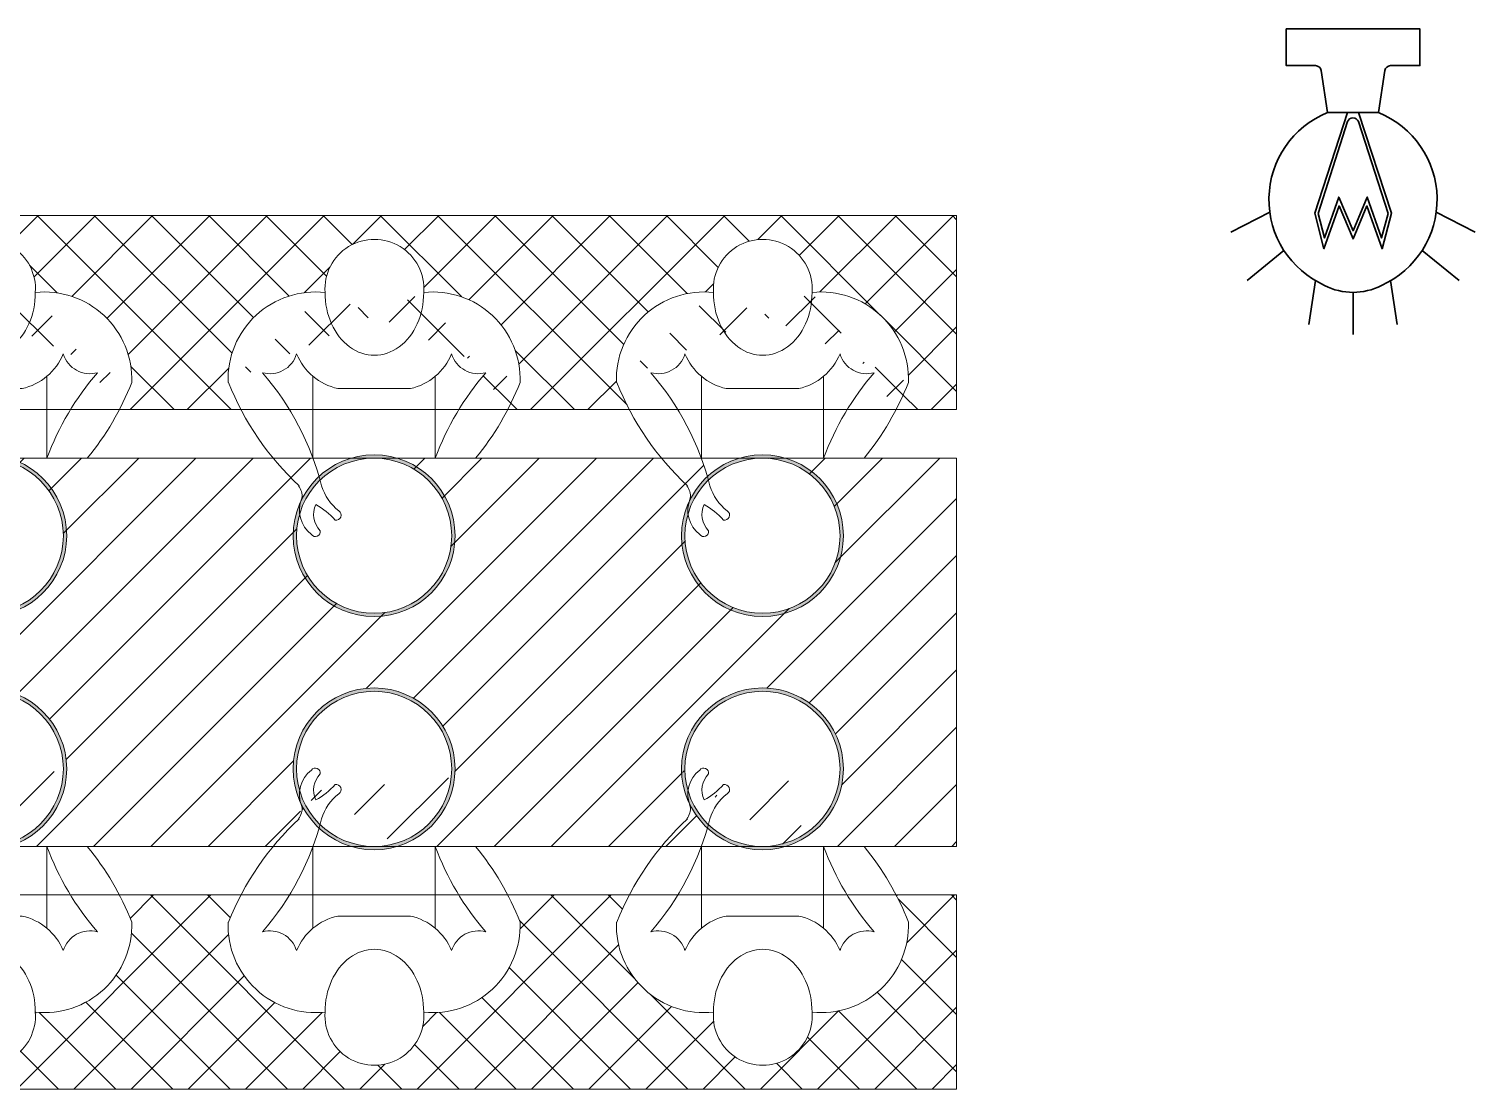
# Model space of a CAD drawing. Header units: inches. Extents: x -250485 to 735580, y -140410 to 288049.
# Drawn here: x 22313.9 to 22403.2, y 21381.3 to 21446.9 of the extents above; entities that cross this region are included whole.
import ezdxf

# ---------------------------------------------------------------- set-up
doc = ezdxf.new("R2010")
doc.units = ezdxf.units.IN
doc.header["$MEASUREMENT"] = 0
for name, color, linetype, lineweight in [('Dim. Road', 7, 'Continuous', 0), ('Emergency Light', 251, 'Continuous', 15), ('MAN', 215, 'Continuous', 0), ('Table', 244, 'Continuous', 0)]:
    doc.layers.add(name, color=color, linetype=linetype, lineweight=lineweight)

# ---------------------------------------------------------------- blocks, each defined once
blk = doc.blocks.new('A$C09397776')
at = {"layer": 'Dim. Road'}
h = blk.add_hatch(dxfattribs=at)
h.set_pattern_fill('ANSI37', color=256, scale=20, style=0)
h.set_pattern_definition([(315, (-26359.04783966094, -17857.67955498254), (-1.767766952966368, -1.767766952966368), []), (225, (-26359.04783966094, -17857.67955498254), (-1.767766952966368, 1.767766952966368), [])])
edge = h.paths.add_edge_path()
edge.add_ellipse((-15.61941888958608, 43.86728897911961), major_axis=(-3.824465016097743, -3.824465016097743), ratio=0.9999999999986215, start_angle=219.0824386951599, end_angle=316.9644912572138)
edge.add_ellipse((-4.798922951860731, 50.06321535939786), major_axis=(12.32887152460546, -12.32887152460546), ratio=0.9999999999997912, start_angle=246.4687264487281, end_angle=252.5456693068054)
edge.add_line((-20.25811776298724, 41.99999999999636), (-27.7754511202329, 41.99999999999636))
edge.add_ellipse((-43.23464593135212, 50.06321535939786), major_axis=(-12.32887152461352, -12.32887152461352), ratio=0.9999999999990136, start_angle=107.4543306931802, end_angle=113.5312735512598)
edge.add_ellipse((-32.38058111040664, 43.86728897911961), major_axis=(3.824465016097614, -3.824465016097614), ratio=0.9999999999989444, start_angle=43.03550874277702, end_angle=141.2748355398732)
edge.add_ellipse((-36.01663316393024, 49.47389356864732), major_axis=(2.159226453881532, -2.159226453881534), ratio=0.9999999999917561, start_angle=40.67287791700416, end_angle=229.2597297158363)
edge.add_ellipse((-39.61941888958609, 43.86728897911961), major_axis=(-3.824465016097743, -3.824465016097743), ratio=0.9999999999986215, start_angle=219.0824386951599, end_angle=316.9644912572138)
edge.add_ellipse((-28.79892295186073, 50.06321535939786), major_axis=(12.32887152460546, -12.32887152460546), ratio=0.9999999999997912, start_angle=246.4687264487281, end_angle=252.5456693068054)
edge.add_line((-44.25811776298724, 42), (-51.77545112022563, 42))
edge.add_ellipse((-67.23464593135213, 50.06321535939786), major_axis=(-12.32887152461352, -12.32887152461352), ratio=0.9999999999990136, start_angle=107.4543306931802, end_angle=113.5312735512598)
edge.add_ellipse((-56.38058111040664, 43.86728897911961), major_axis=(3.824465016097614, -3.824465016097614), ratio=0.9999999999989444, start_angle=43.03550874277702, end_angle=141.2748355398732)
edge.add_ellipse((-60.01663316393024, 49.47389356864732), major_axis=(2.159226453881532, -2.159226453881534), ratio=0.9999999999917561, start_angle=40.67287791700416, end_angle=229.2597297158363)
edge.add_ellipse((-63.61941888958606, 43.86728897911961), major_axis=(-3.824465016097743, -3.824465016097743), ratio=0.9999999999986215, start_angle=219.0824386951599, end_angle=316.9644912572138)
edge.add_ellipse((-52.79892295186072, 50.06321535939786), major_axis=(12.32887152460546, -12.32887152460546), ratio=0.9999999999997912, start_angle=246.4687264487281, end_angle=252.5456693068054)
edge.add_line((-68.2581177629836, 42), (-75.77545112022563, 42.00000000000364))
edge.add_ellipse((-91.23464593135213, 50.06321535939786), major_axis=(-12.32887152461352, -12.32887152461352), ratio=0.9999999999990136, start_angle=107.4543306931802, end_angle=113.5312735512598)
edge.add_ellipse((-80.38058111040664, 43.86728897911961), major_axis=(3.824465016097614, -3.824465016097614), ratio=0.9999999999989444, start_angle=43.03550874277702, end_angle=141.2748355398732)
edge.add_ellipse((-84.01663316393024, 49.47389356864732), major_axis=(2.159226453881532, -2.159226453881534), ratio=0.9999999999917561, start_angle=40.67287791700416, end_angle=229.2597297158363)
edge.add_ellipse((-87.61941888958609, 43.86728897911961), major_axis=(-3.824465016097743, -3.824465016097743), ratio=0.9999999999986215, start_angle=219.0824386951599, end_angle=316.9644912572138)
edge.add_ellipse((-76.79892295186073, 50.06321535939786), major_axis=(12.32887152460546, -12.32887152460546), ratio=0.9999999999997912, start_angle=246.4687264487281, end_angle=252.5456693068054)
edge.add_line((-92.25811776298359, 41.99999999999636), (-96, 42))
edge.add_line((-96, 42), (-96, 54))
edge.add_line((-96, 54), (0, 54))
edge.add_line((0, 54), (0, 42))
edge.add_line((0, 42), (-3.775451120229263, 42))
edge.add_ellipse((-19.23464593135213, 50.06321535939786), major_axis=(-12.32887152461352, -12.32887152461352), ratio=0.9999999999990136, start_angle=107.4543306931802, end_angle=113.5312735512598)
edge.add_ellipse((-8.380581110406638, 43.86728897911961), major_axis=(3.824465016097614, -3.824465016097614), ratio=0.9999999999989444, start_angle=43.03550874277702, end_angle=141.2748355398732)
edge.add_ellipse((-12.01663316393023, 49.47389356864732), major_axis=(2.159226453881532, -2.159226453881534), ratio=0.9999999999917561, start_angle=40.67287791700416, end_angle=229.2597297158363)
h = blk.add_hatch(dxfattribs=at)
h.set_pattern_fill('ANSI31', color=256, scale=20, style=0)
h.set_pattern_definition([(45, (-26359.04783966094, 17911.67955498254), (-1.767766952966368, 1.767766952966368), [])])
edge = h.paths.add_edge_path()
edge.add_arc((-36, 19.79418355154848), 4.794183551552123, -45.844183155410576, 4.348521542851813e-11, ccw=False)
edge.add_ellipse((-16.1398531349223, 20.95448711443896), major_axis=(-12.12609851485918, 12.12609851485918), ratio=0.9999999999986376, start_angle=60.55908460781412, end_angle=65.31754463694847)
edge.add_line((-32.2217875206661, 15.00000000000364), (-12, 15))
edge.add_arc((-12, 19.79418355155212), 4.794183551552123, 180, 270, ccw=False)
edge.add_arc((-12, 19.79418355155212), 4.794183551552123, 0, 180, ccw=False)
edge.add_arc((-12, 19.79418355154848), 4.794183551552123, -45.844183155410576, 4.348521542851813e-11, ccw=False)
edge.add_ellipse((7.860146865077696, 20.95448711443896), major_axis=(-12.12609851485918, 12.12609851485918), ratio=0.9999999999986376, start_angle=60.55908460781412, end_angle=65.31754463694847)
edge.add_line((-8.221787520666112, 15), (3.637978807091713e-12, 15))
edge.add_line((3.638e-12, 15), (0, 39))
edge.add_line((0, 39), (-8.221787520666112, 39))
edge.add_ellipse((7.860146865077696, 33.04551288556104), major_axis=(-12.12609851485918, -12.12609851485918), ratio=0.9999999999986376, start_angle=294.6824553630515, end_angle=298.6651490884914)
edge.add_arc((-12.00000000000364, 34.20581644845152), 5, 26.880474527127603, 47.101955678869786, ccw=False)
edge.add_ellipse((-6.496668456620682, 36.64882565799781), major_axis=(-0.7438983915988749, -0.7438983915988749), ratio=0.9999999999988024, start_angle=276.8864055725563, end_angle=321.7483321821769)
edge.add_ellipse((-9.267025563920466, 35.77560678690498), major_axis=(1.330345823937539, -1.330345823937539), ratio=0.9999999999972016, start_angle=61.27693460762458, end_angle=68.4798283636012, ccw=False)
edge.add_ellipse((-9.267025563920466, 35.77560678690498), major_axis=(1.330345823937539, -1.330345823937539), ratio=0.9999999999972016, start_angle=38.19428221332671, end_angle=61.27693460762455)
edge.add_arc((-12, 34.20581644844424), 5, 4.172306944383308e-11, 24.798073079931385, ccw=False)
edge.add_arc((-12, 34.20581644844788), 5, -180, 0, ccw=False)
edge.add_arc((-12, 34.20581644844788), 5, 106.496575116943, 180, ccw=False)
edge.add_line((-13.41979015140532, 39), (-15.77821247933389, 39))
edge.add_line((-15.77821247933389, 39), (-32.22178752066247, 38.99999999999636))
edge.add_ellipse((-16.1398531349223, 33.04551288556104), major_axis=(-12.12609851485918, -12.12609851485918), ratio=0.9999999999986376, start_angle=294.6824553630515, end_angle=298.6651490884914)
edge.add_arc((-36.00000000000364, 34.20581644845152), 5, 26.880474527127603, 47.101955678869786, ccw=False)
edge.add_ellipse((-30.49666845662069, 36.64882565799781), major_axis=(-0.7438983915988749, -0.7438983915988749), ratio=0.9999999999988024, start_angle=276.8864055725563, end_angle=321.7483321821769)
edge.add_ellipse((-33.26702556392047, 35.77560678690498), major_axis=(1.330345823937539, -1.330345823937539), ratio=0.9999999999972016, start_angle=61.27693460762458, end_angle=68.4798283636012, ccw=False)
edge.add_ellipse((-33.26702556392047, 35.77560678690498), major_axis=(1.330345823937539, -1.330345823937539), ratio=0.9999999999972016, start_angle=38.19428221332671, end_angle=61.27693460762455)
edge.add_arc((-36, 34.2058164484406), 5, 8.338929546880536e-11, 24.79807308034202, ccw=False)
edge.add_arc((-36, 34.20581644844788), 5, -180, 0, ccw=False)
edge.add_arc((-36, 34.20581644844788), 5, 106.496575116943, 180, ccw=False)
edge.add_line((-37.41979015140532, 39), (-39.7782124793339, 39))
edge.add_line((-39.7782124793339, 39), (-56.22178752066611, 39))
edge.add_ellipse((-40.1398531349223, 33.04551288556104), major_axis=(-12.12609851485918, -12.12609851485918), ratio=0.9999999999986376, start_angle=294.6824553630515, end_angle=298.6651490884914)
edge.add_arc((-60.00000000000365, 34.20581644845152), 5, 26.880474527127603, 47.101955678869786, ccw=False)
edge.add_ellipse((-54.49666845662068, 36.64882565799781), major_axis=(-0.7438983915988749, -0.7438983915988749), ratio=0.9999999999988024, start_angle=276.8864055725563, end_angle=321.7483321821769)
edge.add_ellipse((-57.26702556392047, 35.77560678690498), major_axis=(1.330345823937539, -1.330345823937539), ratio=0.9999999999972016, start_angle=61.27693460762458, end_angle=68.4798283636012, ccw=False)
edge.add_ellipse((-57.26702556392047, 35.77560678690498), major_axis=(1.330345823937539, -1.330345823937539), ratio=0.9999999999972016, start_angle=38.19428221332671, end_angle=61.27693460762455)
edge.add_arc((-60, 34.20581644844424), 5, 4.172306944383308e-11, 24.798073079745222, ccw=False)
edge.add_arc((-60, 34.20581644844788), 5, -180, 0, ccw=False)
edge.add_arc((-60, 34.20581644844788), 5, 106.496575116943, 180, ccw=False)
edge.add_line((-61.41979015140532, 39), (-63.77821247933389, 39))
edge.add_line((-63.77821247933389, 39), (-80.22178752066976, 39))
edge.add_ellipse((-64.13985313492229, 33.04551288556104), major_axis=(-12.12609851485918, -12.12609851485918), ratio=0.9999999999986376, start_angle=294.6824553630515, end_angle=298.6651490884914)
edge.add_arc((-84.00000000000364, 34.20581644845152), 5, 26.880474527127603, 47.101955678869786, ccw=False)
edge.add_ellipse((-78.49666845662068, 36.64882565799781), major_axis=(-0.7438983915988749, -0.7438983915988749), ratio=0.9999999999988024, start_angle=276.8864055725563, end_angle=321.7483321821769)
edge.add_ellipse((-81.26702556392046, 35.77560678690498), major_axis=(1.330345823937539, -1.330345823937539), ratio=0.9999999999972016, start_angle=61.27693460762458, end_angle=68.4798283636012, ccw=False)
edge.add_ellipse((-81.26702556392046, 35.77560678690498), major_axis=(1.330345823937539, -1.330345823937539), ratio=0.9999999999972016, start_angle=38.19428221332671, end_angle=61.27693460762455)
edge.add_arc((-84, 34.20581644845152), 5, -4.172306944383308e-11, 24.798073079893527, ccw=False)
edge.add_arc((-84, 34.20581644844788), 5, -180, 0, ccw=False)
edge.add_arc((-84, 34.20581644844788), 5, 106.496575116943, 180, ccw=False)
edge.add_line((-85.41979015140531, 39), (-87.77821247933387, 39))
edge.add_line((-87.77821247933387, 39), (-95.99999999999636, 39))
edge.add_line((-95.99999999999636, 39), (-95.99999999999636, 15))
edge.add_line((-95.99999999999636, 15), (-84, 15))
edge.add_arc((-84, 19.79418355155212), 4.794183551552123, 180, 270, ccw=False)
edge.add_arc((-84, 19.79418355155212), 4.794183551552123, 0, 180, ccw=False)
edge.add_arc((-84, 19.79418355154848), 4.794183551552123, -45.844183155410576, 4.348521542851813e-11, ccw=False)
edge.add_ellipse((-64.13985313492229, 20.95448711443896), major_axis=(-12.12609851485918, 12.12609851485918), ratio=0.9999999999986376, start_angle=60.55908460781412, end_angle=65.31754463694847)
edge.add_line((-80.22178752066611, 15), (-60, 15))
edge.add_arc((-60, 19.79418355155212), 4.794183551552123, 180, 270, ccw=False)
edge.add_arc((-60, 19.79418355155212), 4.794183551552123, 0, 180, ccw=False)
edge.add_arc((-60, 19.79418355154848), 4.794183551552123, -45.844183155410576, 4.348521542851813e-11, ccw=False)
edge.add_ellipse((-40.1398531349223, 20.95448711443896), major_axis=(-12.12609851485918, 12.12609851485918), ratio=0.9999999999986376, start_angle=60.55908460781412, end_angle=65.31754463694847)
edge.add_line((-56.22178752066611, 15), (-36, 15))
edge.add_arc((-36, 19.79418355155212), 4.794183551552123, 180, 270, ccw=False)
edge.add_arc((-36, 19.79418355155212), 4.794183551552123, 0, 180, ccw=False)
h = blk.add_hatch(color=256, dxfattribs=at)
edge = h.paths.add_edge_path(flags=16)
edge.add_arc((-84, 34.20581644844788), 4.794183551552123, 0, 360)
edge = h.paths.add_edge_path()
edge.add_arc((-84, 34.20581644844788), 5, 0, 360)
h = blk.add_hatch(color=256, dxfattribs=at)
edge = h.paths.add_edge_path(flags=16)
edge.add_arc((-60, 34.20581644844788), 4.794183551552123, 0, 360)
edge = h.paths.add_edge_path()
edge.add_arc((-60, 34.20581644844788), 5, 0, 360)
h = blk.add_hatch(color=256, dxfattribs=at)
edge = h.paths.add_edge_path(flags=16)
edge.add_arc((-36, 34.20581644844788), 4.794183551552123, 0, 360)
edge = h.paths.add_edge_path()
edge.add_arc((-36, 34.20581644844788), 5, 0, 360)
h = blk.add_hatch(color=256, dxfattribs=at)
edge = h.paths.add_edge_path(flags=16)
edge.add_arc((-12, 34.20581644844788), 4.794183551552123, 0, 360)
edge = h.paths.add_edge_path()
edge.add_arc((-12, 34.20581644844788), 5, 0, 360)
h = blk.add_hatch(color=256, dxfattribs=at)
edge = h.paths.add_edge_path(flags=16)
edge.add_arc((-84, 19.79418355155212), 4.794183551552123, 0, 360)
edge = h.paths.add_edge_path()
edge.add_arc((-84, 19.79418355155212), 5, 0, 360)
h = blk.add_hatch(color=256, dxfattribs=at)
edge = h.paths.add_edge_path(flags=16)
edge.add_arc((-60, 19.79418355155212), 4.794183551552123, 0, 360)
edge = h.paths.add_edge_path()
edge.add_arc((-60, 19.79418355155212), 5, 0, 360)
h = blk.add_hatch(color=256, dxfattribs=at)
edge = h.paths.add_edge_path(flags=16)
edge.add_arc((-36, 19.79418355155212), 4.794183551552123, 0, 360)
edge = h.paths.add_edge_path()
edge.add_arc((-36, 19.79418355155212), 5, 0, 360)
h = blk.add_hatch(color=256, dxfattribs=at)
edge = h.paths.add_edge_path(flags=16)
edge.add_arc((-12, 19.79418355155212), 4.794183551552123, 0, 360)
edge = h.paths.add_edge_path()
edge.add_arc((-12, 19.79418355155212), 5, 0, 360)
h = blk.add_hatch(dxfattribs=at)
h.set_pattern_fill('ANSI37', color=256, scale=20, style=0)
h.set_pattern_definition([(45, (-26359.04783966094, 17911.67955498254), (-1.767766952966368, 1.767766952966368), []), (135, (-26359.04783966094, 17911.67955498254), (-1.767766952966368, -1.767766952966368), [])])
edge = h.paths.add_edge_path()
edge.add_ellipse((-15.61941888958608, 10.13271102088038), major_axis=(-3.824465016097743, 3.824465016097743), ratio=0.9999999999986215, start_angle=43.03550874278619, end_angle=140.9175613048401, ccw=False)
edge.add_ellipse((-4.798922951860731, 3.936784640602127), major_axis=(12.32887152460546, 12.32887152460546), ratio=0.9999999999997912, start_angle=107.4543306931946, end_angle=113.53127355127191, ccw=False)
edge.add_line((-20.25811776298724, 12.00000000000364), (-27.7754511202329, 12.00000000000364))
edge.add_ellipse((-43.23464593135212, 3.936784640602127), major_axis=(-12.32887152461352, 12.32887152461352), ratio=0.9999999999990136, start_angle=246.4687264487402, end_angle=252.5456693068198, ccw=False)
edge.add_ellipse((-32.38058111040664, 10.13271102088038), major_axis=(3.824465016097614, 3.824465016097614), ratio=0.9999999999989444, start_angle=218.7251644601268, end_angle=316.96449125722296, ccw=False)
edge.add_ellipse((-36.01663316393024, 4.526106431352672), major_axis=(2.159226453881532, 2.159226453881534), ratio=0.9999999999917561, start_angle=130.7402702841637, end_angle=319.32712208299586, ccw=False)
edge.add_ellipse((-39.61941888958609, 10.13271102088038), major_axis=(-3.824465016097743, 3.824465016097743), ratio=0.9999999999986215, start_angle=43.03550874278619, end_angle=140.9175613048401, ccw=False)
edge.add_ellipse((-28.79892295186073, 3.936784640602127), major_axis=(12.32887152460546, 12.32887152460546), ratio=0.9999999999997912, start_angle=107.4543306931946, end_angle=113.53127355127191, ccw=False)
edge.add_line((-44.25811776298724, 12), (-51.77545112022563, 12))
edge.add_ellipse((-67.23464593135213, 3.936784640602127), major_axis=(-12.32887152461352, 12.32887152461352), ratio=0.9999999999990136, start_angle=246.4687264487402, end_angle=252.5456693068198, ccw=False)
edge.add_ellipse((-56.38058111040664, 10.13271102088038), major_axis=(3.824465016097614, 3.824465016097614), ratio=0.9999999999989444, start_angle=218.7251644601268, end_angle=316.96449125722296, ccw=False)
edge.add_ellipse((-60.01663316393024, 4.526106431352672), major_axis=(2.159226453881532, 2.159226453881534), ratio=0.9999999999917561, start_angle=130.7402702841637, end_angle=319.32712208299586, ccw=False)
edge.add_ellipse((-63.61941888958606, 10.13271102088038), major_axis=(-3.824465016097743, 3.824465016097743), ratio=0.9999999999986215, start_angle=43.03550874278619, end_angle=140.9175613048401, ccw=False)
edge.add_ellipse((-52.79892295186072, 3.936784640602127), major_axis=(12.32887152460546, 12.32887152460546), ratio=0.9999999999997912, start_angle=107.4543306931946, end_angle=113.53127355127191, ccw=False)
edge.add_line((-68.2581177629836, 12), (-75.77545112022563, 11.99999999999636))
edge.add_ellipse((-91.23464593135213, 3.936784640602127), major_axis=(-12.32887152461352, 12.32887152461352), ratio=0.9999999999990136, start_angle=246.4687264487402, end_angle=252.5456693068198, ccw=False)
edge.add_ellipse((-80.38058111040664, 10.13271102088038), major_axis=(3.824465016097614, 3.824465016097614), ratio=0.9999999999989444, start_angle=218.7251644601268, end_angle=316.96449125722296, ccw=False)
edge.add_ellipse((-84.01663316393024, 4.526106431352672), major_axis=(2.159226453881532, 2.159226453881534), ratio=0.9999999999917561, start_angle=130.7402702841637, end_angle=319.32712208299586, ccw=False)
edge.add_ellipse((-87.61941888958609, 10.13271102088038), major_axis=(-3.824465016097743, 3.824465016097743), ratio=0.9999999999986215, start_angle=43.03550874278619, end_angle=140.9175613048401, ccw=False)
edge.add_ellipse((-76.79892295186073, 3.936784640602127), major_axis=(12.32887152460546, 12.32887152460546), ratio=0.9999999999997912, start_angle=107.4543306931946, end_angle=113.53127355127191, ccw=False)
edge.add_line((-92.25811776298359, 12.00000000000364), (-96, 12))
edge.add_line((-96, 12), (-96, 0))
edge.add_line((-96, 0), (0, 0))
edge.add_line((0, 0), (0, 12))
edge.add_line((0, 12), (-3.775451120229263, 12))
edge.add_ellipse((-19.23464593135213, 3.936784640602127), major_axis=(-12.32887152461352, 12.32887152461352), ratio=0.9999999999990136, start_angle=246.4687264487402, end_angle=252.5456693068198, ccw=False)
edge.add_ellipse((-8.380581110406638, 10.13271102088038), major_axis=(3.824465016097614, 3.824465016097614), ratio=0.9999999999989444, start_angle=218.7251644601268, end_angle=316.96449125722296, ccw=False)
edge.add_ellipse((-12.01663316393023, 4.526106431352672), major_axis=(2.159226453881532, 2.159226453881534), ratio=0.9999999999917561, start_angle=130.7402702841637, end_angle=319.32712208299586, ccw=False)
for centre, radius in [((-84, 34.20581644844788), 5), ((-84, 34.20581644844788), 4.794183551552123), ((-60, 34.20581644844788), 5), ((-60, 34.20581644844788), 4.794183551552123), ((-36, 34.20581644844788), 5), ((-36, 34.20581644844788), 4.794183551552123), ((-12, 34.20581644844788), 5), ((-12, 34.20581644844788), 4.794183551552123), ((-84, 19.79418355155212), 5), ((-84, 19.79418355155212), 4.794183551552123), ((-60, 19.79418355155212), 5), ((-60, 19.79418355155212), 4.794183551552123), ((-36, 19.79418355155212), 5), ((-36, 19.79418355155212), 4.794183551552123), ((-12, 19.79418355155212), 5), ((-12, 19.79418355155212), 4.794183551552123)]:
    blk.add_circle(centre, radius, dxfattribs=at)
at = {"layer": 'MAN'}
for p, q in [((-87.77821247933387, 44.05974658159538), (-87.77821247933387, 39)), ((-80.22178752066611, 44.05974658159538), (-80.22178752066611, 39)), ((-63.77821247933389, 44.05974658159538), (-63.77821247933389, 39)), ((-56.22178752066611, 44.05974658159538), (-56.22178752066611, 39)), ((-39.7782124793339, 44.05974658159538), (-39.7782124793339, 39)), ((-32.2217875206661, 44.05974658159538), (-32.2217875206661, 39)), ((-15.77821247933389, 44.05974658159538), (-15.77821247933389, 39)), ((-8.221787520666112, 44.05974658159538), (-8.221787520666112, 39)), ((-81.75959284828058, 43.30194720692086), (-86.24040715171942, 43.30194720692086)), ((-57.75959284828059, 43.30194720692086), (-62.24040715171941, 43.30194720692086)), ((-33.75959284828059, 43.30194720692086), (-38.24040715171941, 43.30194720692086)), ((-9.75959284828059, 43.30194720692086), (-14.24040715171941, 43.30194720692086)), ((-87.77821247933387, 39), (-80.22178752066611, 39)), ((-63.77821247933389, 39), (-56.22178752066611, 39)), ((-39.7782124793339, 39), (-32.2217875206661, 39)), ((-15.77821247933389, 39), (-8.221787520666112, 39)), ((-87.77821247933387, 15), (-80.22178752066611, 15)), ((-87.77821247933387, 9.940253418404607), (-87.77821247933387, 15)), ((-80.22178752066611, 9.940253418404607), (-80.22178752066611, 15)), ((-63.77821247933389, 15), (-56.22178752066611, 15)), ((-63.77821247933389, 9.940253418404607), (-63.77821247933389, 15)), ((-56.22178752066611, 9.940253418404607), (-56.22178752066611, 15)), ((-39.7782124793339, 15), (-32.2217875206661, 15)), ((-39.7782124793339, 9.940253418404607), (-39.7782124793339, 15)), ((-32.2217875206661, 9.940253418404607), (-32.2217875206661, 15)), ((-15.77821247933389, 15), (-8.221787520666112, 15)), ((-15.77821247933389, 9.940253418404607), (-15.77821247933389, 15)), ((-8.221787520666112, 9.940253418404607), (-8.221787520666112, 15)), ((-81.75959284828058, 10.69805279307911), (-86.24040715171942, 10.69805279307911)), ((-57.75959284828059, 10.69805279307911), (-62.24040715171941, 10.69805279307911)), ((-33.75959284828059, 10.69805279307911), (-38.24040715171941, 10.69805279307911)), ((-9.75959284828059, 10.69805279307911), (-14.24040715171941, 10.69805279307911))]:
    blk.add_line(p, q, dxfattribs=at)
for centre, major_axis, ratio, start_param, end_param in [((-84.01663316393024, 49.47389356864732), (2.15922645388153, -2.159226453881533), 0.9999999999917561, 0.7098756359134156, 4.00133712577363), ((-60.01663316393024, 49.47389356864732), (2.15922645388153, -2.159226453881533), 0.9999999999917561, 0.7098756359134156, 4.00133712577363), ((-36.01663316393024, 49.47389356864732), (2.15922645388153, -2.159226453881533), 0.9999999999917561, 0.7098756359134156, 4.00133712577363), ((-12.01663316393023, 49.47389356864732), (2.15922645388153, -2.159226453881533), 0.9999999999917561, 0.7098756359134156, 4.00133712577363), ((-87.61941888958609, 43.86728897911961), (-3.824465016097741, -3.824465016097741), 0.9999999999986215, 3.82370988852917, 5.532073984347159), ((-84.01678444161006, 49.19978755310149), (-2.460781e-10, -3.839603214756357), 0.7931162535893208, 4.700072118910248, 7.865365617337269), ((-80.38058111040664, 43.86728897911961), (3.824465016097614, -3.824465016097614), 0.9999999999989444, 0.7511113228322648, 2.465711030384287), ((-63.61941888958606, 43.86728897911961), (-3.824465016097741, -3.824465016097741), 0.9999999999986215, 3.82370988852917, 5.532073984347159), ((-60.01678444161007, 49.19978755310149), (-2.460781e-10, -3.839603214756357), 0.7931162535893208, 4.700072118910248, 7.865365617337269), ((-56.38058111040664, 43.86728897911961), (3.824465016097614, -3.824465016097614), 0.9999999999989444, 0.7511113228322648, 2.465711030384287), ((-39.61941888958609, 43.86728897911961), (-3.824465016097741, -3.824465016097741), 0.9999999999986215, 3.82370988852917, 5.532073984347159), ((-36.01678444161007, 49.19978755310149), (-2.460781e-10, -3.839603214756357), 0.7931162535893208, 4.700072118910248, 7.865365617337269), ((-32.38058111040664, 43.86728897911961), (3.824465016097614, -3.824465016097614), 0.9999999999989444, 0.7511113228322648, 2.465711030384287), ((-15.61941888958608, 43.86728897911961), (-3.824465016097741, -3.824465016097741), 0.9999999999986215, 3.82370988852917, 5.532073984347159), ((-12.01678444161007, 49.19978755310149), (-2.460781e-10, -3.839603214756357), 0.7931162535893208, 4.700072118910248, 7.865365617337269), ((-8.380581110406638, 43.86728897911961), (3.824465016097614, -3.824465016097614), 0.9999999999989444, 0.7511113228322648, 2.465711030384287), ((-90.43831999483885, 45.94099681316585), (1.216868306365284, -1.216868306365284), 0.99999999999584, -1.062111035292164, 0.4917908428321436), ((-85.46401368719306, 46.81672256047749), (2.545234036165962, -2.545234036165965), 0.999999999999228, 4.318577236473752, 5.28038408717659), ((-82.53598631280694, 46.81672256047749), (-2.545234036170148, -2.545234036170147), 0.999999999998359, 1.00280122000317, 1.964608070705908), ((-77.5616800051612, 45.94099681316585), (-1.216868306366321, -1.21686830636632), 0.9999999999941036, 5.791394464346718, 7.345296342472488), ((-66.43831999483882, 45.94099681316585), (1.216868306365284, -1.216868306365284), 0.99999999999584, -1.062111035292164, 0.4917908428321436), ((-61.46401368719306, 46.81672256047749), (2.545234036165962, -2.545234036165965), 0.999999999999228, 4.318577236473752, 5.28038408717659), ((-58.53598631280693, 46.81672256047749), (-2.545234036170148, -2.545234036170147), 0.999999999998359, 1.00280122000317, 1.964608070705908), ((-53.56168000516118, 45.94099681316585), (-1.216868306366321, -1.21686830636632), 0.9999999999941036, 5.791394464346718, 7.345296342472488), ((-42.43831999483882, 45.94099681316585), (1.216868306365284, -1.216868306365284), 0.99999999999584, -1.062111035292164, 0.4917908428321436), ((-37.46401368719308, 46.81672256047749), (2.545234036165962, -2.545234036165965), 0.999999999999228, 4.318577236473752, 5.28038408717659), ((-34.53598631280693, 46.81672256047749), (-2.545234036170148, -2.545234036170147), 0.999999999998359, 1.00280122000317, 1.964608070705908), ((-29.56168000516118, 45.94099681316585), (-1.216868306366321, -1.21686830636632), 0.9999999999941036, 5.791394464346718, 7.345296342472488), ((-18.43831999483882, 45.94099681316585), (1.216868306365284, -1.216868306365284), 0.99999999999584, -1.062111035292164, 0.4917908428321436), ((-13.46401368719307, 46.81672256047749), (2.545234036165962, -2.545234036165965), 0.999999999999228, 4.318577236473752, 5.28038408717659), ((-10.53598631280692, 46.81672256047749), (-2.545234036170148, -2.545234036170147), 0.999999999998359, 1.00280122000317, 1.964608070705908), ((-5.561680005161178, 45.94099681316585), (-1.216868306366321, -1.21686830636632), 0.9999999999941036, 5.791394464346718, 7.345296342472488), ((-103.8601468650777, 33.04551288556104), (-12.12609851483751, -12.12609851483751), 0.9999999999960375, 2.710802540023896, 3.070957055298916), ((-64.13985313492229, 33.04551288556104), (-12.12609851485918, -12.12609851485918), 0.9999999999986376, 4.78302457867471, 5.24718850105421), ((-79.86014686507768, 33.04551288556104), (-12.12609851483751, -12.12609851483751), 0.9999999999960375, 2.710802540023896, 3.070957055298916), ((-40.1398531349223, 33.04551288556104), (-12.12609851485918, -12.12609851485918), 0.9999999999986376, 4.78302457867471, 5.24718850105421), ((-55.8601468650777, 33.04551288556104), (-12.12609851483751, -12.12609851483751), 0.9999999999960375, 2.710802540023896, 3.070957055298916), ((-16.1398531349223, 33.04551288556104), (-12.12609851485918, -12.12609851485918), 0.9999999999986376, 4.78302457867471, 5.24718850105421), ((-31.8601468650777, 33.04551288556104), (-12.12609851483751, -12.12609851483751), 0.9999999999960375, 2.710802540023896, 3.070957055298916), ((7.860146865077696, 33.04551288556104), (-12.12609851485918, -12.12609851485918), 0.9999999999986376, 4.78302457867471, 5.24718850105421), ((-76.79892295186073, 50.06321535939786), (12.32887152460546, -12.32887152460546), 0.9999999999997912, 4.301690779727536, 4.614373847963705), ((-91.23464593135213, 50.06321535939786), (-12.32887152461352, -12.32887152461352), 0.9999999999990136, 1.534760500018854, 1.98149452745184), ((-52.79892295186072, 50.06321535939786), (12.32887152460546, -12.32887152460546), 0.9999999999997912, 4.301690779727536, 4.614373847963705), ((-67.23464593135213, 50.06321535939786), (-12.32887152461352, -12.32887152461352), 0.9999999999990136, 1.534760500018854, 1.98149452745184), ((-28.79892295186073, 50.06321535939786), (12.32887152460546, -12.32887152460546), 0.9999999999997912, 4.301690779727536, 4.614373847963705), ((-43.23464593135212, 50.06321535939786), (-12.32887152461352, -12.32887152461352), 0.9999999999990136, 1.534760500018854, 1.98149452745184), ((-4.798922951860731, 50.06321535939786), (12.32887152460546, -12.32887152460546), 0.9999999999997912, 4.301690779727536, 4.614373847963705), ((-19.23464593135213, 50.06321535939786), (-12.32887152461352, -12.32887152461352), 0.9999999999990136, 1.534760500018854, 1.98149452745184), ((-83.71317556142094, 38.18560233010066), (-2.185140766258919, -2.185140766258919), 0.9999999999976662, 1.445299878237973, 2.064919847453758), ((-78.49666845662068, 36.64882565799781), (-0.7438983915988749, -0.7438983915988749), 0.9999999999988028, 4.832579431253485, 5.61556775937942), ((-59.71317556142094, 38.18560233010066), (-2.185140766258919, -2.185140766258919), 0.9999999999976662, 1.445299878237973, 2.064919847453758), ((-54.49666845662068, 36.64882565799781), (-0.7438983915988749, -0.7438983915988749), 0.9999999999988028, 4.832579431253485, 5.61556775937942), ((-35.71317556142094, 38.18560233010066), (-2.185140766258919, -2.185140766258919), 0.9999999999976662, 1.445299878237973, 2.064919847453758), ((-30.49666845662069, 36.64882565799781), (-0.7438983915988749, -0.7438983915988749), 0.9999999999988028, 4.832579431253485, 5.61556775937942), ((-11.71317556142094, 38.18560233010066), (-2.185140766258919, -2.185140766258919), 0.9999999999976662, 1.445299878237973, 2.064919847453758), ((-6.496668456620682, 36.64882565799781), (-0.7438983915988749, -0.7438983915988749), 0.9999999999988028, 4.832579431253485, 5.61556775937942), ((-78.01472012146041, 31.91990000933583), (-3.420265618151357, -3.420265618151357), 0.9999999999731478, 4.442781796796676, 4.759624155095273), ((-81.69742915581809, 35.5134575780321), (-1.014736198393022, -1.014736198393021), 0.9999999999998513, 1.590736801762734, 2.79843265672292), ((-81.26702556392046, 35.77560678690498), (1.330345823937539, -1.330345823937539), 0.9999999999972018, -0.1298370857074547, 1.195198476145442), ((-54.0147201214604, 31.91990000933583), (-3.420265618151357, -3.420265618151357), 0.9999999999731478, 4.442781796796676, 4.759624155095273), ((-57.6974291558181, 35.5134575780321), (-1.014736198393022, -1.014736198393021), 0.9999999999998513, 1.590736801762734, 2.79843265672292), ((-57.26702556392047, 35.77560678690498), (1.330345823937539, -1.330345823937539), 0.9999999999972018, -0.1298370857074547, 1.195198476145442), ((-30.01472012146042, 31.91990000933583), (-3.420265618151357, -3.420265618151357), 0.9999999999731478, 4.442781796796676, 4.759624155095273), ((-33.6974291558181, 35.5134575780321), (-1.014736198393022, -1.014736198393021), 0.9999999999998513, 1.590736801762734, 2.79843265672292), ((-33.26702556392047, 35.77560678690498), (1.330345823937539, -1.330345823937539), 0.9999999999972018, -0.1298370857074547, 1.195198476145442), ((-6.014720121460411, 31.91990000933583), (-3.420265618151357, -3.420265618151357), 0.9999999999731478, 4.442781796796676, 4.759624155095273), ((-9.6974291558181, 35.5134575780321), (-1.014736198393022, -1.014736198393021), 0.9999999999998513, 1.590736801762734, 2.79843265672292), ((-9.267025563920466, 35.77560678690498), (1.330345823937539, -1.330345823937539), 0.9999999999972018, -0.1298370857074547, 1.195198476145442), ((-81.65850687466809, 35.47823528223671), (0.2195165363992076, -0.2195165363992076), 0.9999999999610376, 2.898489726672042, 5.711491438754848), ((-57.65850687466809, 35.47823528223671), (0.2195165363992076, -0.2195165363992076), 0.9999999999610376, 2.898489726672042, 5.711491438754848), ((-33.65850687466808, 35.47823528223671), (0.2195165363992076, -0.2195165363992076), 0.9999999999610376, 2.898489726672042, 5.711491438754848), ((-9.658506874668092, 35.47823528223671), (0.2195165363992076, -0.2195165363992076), 0.9999999999610376, 2.898489726672042, 5.711491438754848), ((-80.36712694317613, 34.4577181351633), (-0.2134425236574978, -0.2134425236574978), 0.9999999999887323, 5.292819159547268, 8.027029384682264), ((-56.36712694317612, 34.4577181351633), (-0.2134425236574978, -0.2134425236574978), 0.9999999999887323, 5.292819159547268, 8.027029384682264), ((-32.36712694317612, 34.4577181351633), (-0.2134425236574978, -0.2134425236574978), 0.9999999999887323, 5.292819159547268, 8.027029384682264), ((-8.367126943176117, 34.4577181351633), (-0.2134425236574978, -0.2134425236574978), 0.9999999999887323, 5.292819159547268, 8.027029384682264)]:
    blk.add_ellipse(centre, major_axis=major_axis, ratio=ratio, start_param=start_param, end_param=end_param, dxfattribs=at)
at = {"layer": 'MAN', "extrusion": (0, 0, -1)}
for centre, major_axis, ratio, start_param, end_param in [((-80.36712694317613, 19.54228186483669), (-0.2134425236574978, 0.2134425236574978), 0.9999999999887323, 5.292819159547268, 8.027029384682264), ((-81.26702556392046, 18.22439321309502), (1.330345823937539, 1.330345823937539), 0.9999999999972018, -0.1298370857074547, 1.195198476145442), ((-56.36712694317612, 19.54228186483669), (-0.2134425236574978, 0.2134425236574978), 0.9999999999887323, 5.292819159547268, 8.027029384682264), ((-57.26702556392047, 18.22439321309502), (1.330345823937539, 1.330345823937539), 0.9999999999972018, -0.1298370857074547, 1.195198476145442), ((-32.36712694317612, 19.54228186483669), (-0.2134425236574978, 0.2134425236574978), 0.9999999999887323, 5.292819159547268, 8.027029384682264), ((-33.26702556392047, 18.22439321309502), (1.330345823937539, 1.330345823937539), 0.9999999999972018, -0.1298370857074547, 1.195198476145442), ((-8.367126943176117, 19.54228186483669), (-0.2134425236574978, 0.2134425236574978), 0.9999999999887323, 5.292819159547268, 8.027029384682264), ((-9.267025563920466, 18.22439321309502), (1.330345823937539, 1.330345823937539), 0.9999999999972018, -0.1298370857074547, 1.195198476145442), ((-81.65850687466809, 18.52176471776328), (0.2195165363992076, 0.2195165363992076), 0.9999999999610376, 2.898489726672042, 5.711491438754848), ((-78.01472012146041, 22.08009999066417), (-3.420265618151357, 3.420265618151357), 0.9999999999731478, 4.442781796796676, 4.759624155095273), ((-81.69742915581809, 18.4865424219679), (-1.014736198393022, 1.014736198393021), 0.9999999999998513, 1.590736801762734, 2.79843265672292), ((-57.65850687466809, 18.52176471776328), (0.2195165363992076, 0.2195165363992076), 0.9999999999610376, 2.898489726672042, 5.711491438754848), ((-54.0147201214604, 22.08009999066417), (-3.420265618151357, 3.420265618151357), 0.9999999999731478, 4.442781796796676, 4.759624155095273), ((-57.6974291558181, 18.4865424219679), (-1.014736198393022, 1.014736198393021), 0.9999999999998513, 1.590736801762734, 2.79843265672292), ((-33.65850687466808, 18.52176471776328), (0.2195165363992076, 0.2195165363992076), 0.9999999999610376, 2.898489726672042, 5.711491438754848), ((-30.01472012146042, 22.08009999066417), (-3.420265618151357, 3.420265618151357), 0.9999999999731478, 4.442781796796676, 4.759624155095273), ((-33.6974291558181, 18.4865424219679), (-1.014736198393022, 1.014736198393021), 0.9999999999998513, 1.590736801762734, 2.79843265672292), ((-9.658506874668092, 18.52176471776328), (0.2195165363992076, 0.2195165363992076), 0.9999999999610376, 2.898489726672042, 5.711491438754848), ((-6.014720121460411, 22.08009999066417), (-3.420265618151357, 3.420265618151357), 0.9999999999731478, 4.442781796796676, 4.759624155095273), ((-9.6974291558181, 18.4865424219679), (-1.014736198393022, 1.014736198393021), 0.9999999999998513, 1.590736801762734, 2.79843265672292), ((-83.71317556142094, 15.81439766989933), (-2.185140766258919, 2.185140766258919), 0.9999999999976662, 1.445299878237973, 2.064919847453758), ((-59.71317556142094, 15.81439766989933), (-2.185140766258919, 2.185140766258919), 0.9999999999976662, 1.445299878237973, 2.064919847453758), ((-35.71317556142094, 15.81439766989933), (-2.185140766258919, 2.185140766258919), 0.9999999999976662, 1.445299878237973, 2.064919847453758), ((-11.71317556142094, 15.81439766989933), (-2.185140766258919, 2.185140766258919), 0.9999999999976662, 1.445299878237973, 2.064919847453758), ((-78.49666845662068, 17.35117434200219), (-0.7438983915988749, 0.7438983915988749), 0.9999999999988028, 4.832579431253485, 5.61556775937942), ((-54.49666845662068, 17.35117434200219), (-0.7438983915988749, 0.7438983915988749), 0.9999999999988028, 4.832579431253485, 5.61556775937942), ((-30.49666845662069, 17.35117434200219), (-0.7438983915988749, 0.7438983915988749), 0.9999999999988028, 4.832579431253485, 5.61556775937942), ((-6.496668456620682, 17.35117434200219), (-0.7438983915988749, 0.7438983915988749), 0.9999999999988028, 4.832579431253485, 5.61556775937942), ((-64.13985313492229, 20.95448711443896), (-12.12609851485918, 12.12609851485918), 0.9999999999986376, 4.78302457867471, 5.24718850105421), ((-40.1398531349223, 20.95448711443896), (-12.12609851485918, 12.12609851485918), 0.9999999999986376, 4.78302457867471, 5.24718850105421), ((-16.1398531349223, 20.95448711443896), (-12.12609851485918, 12.12609851485918), 0.9999999999986376, 4.78302457867471, 5.24718850105421), ((7.860146865077696, 20.95448711443896), (-12.12609851485918, 12.12609851485918), 0.9999999999986376, 4.78302457867471, 5.24718850105421), ((-103.8601468650777, 20.95448711443896), (-12.12609851483751, 12.12609851483751), 0.9999999999960375, 2.710802540023896, 3.070957055298916), ((-79.86014686507768, 20.95448711443896), (-12.12609851483751, 12.12609851483751), 0.9999999999960375, 2.710802540023896, 3.070957055298916), ((-55.8601468650777, 20.95448711443896), (-12.12609851483751, 12.12609851483751), 0.9999999999960375, 2.710802540023896, 3.070957055298916), ((-31.8601468650777, 20.95448711443896), (-12.12609851483751, 12.12609851483751), 0.9999999999960375, 2.710802540023896, 3.070957055298916), ((-87.61941888958609, 10.13271102088038), (-3.824465016097741, 3.824465016097741), 0.9999999999986215, 3.82370988852917, 5.532073984347159), ((-90.43831999483885, 8.059003186834161), (1.216868306365284, 1.216868306365284), 0.99999999999584, -1.062111035292164, 0.4917908428321436), ((-85.46401368719306, 7.183277439522498), (2.545234036165962, 2.545234036165965), 0.999999999999228, 4.318577236473752, 5.28038408717659), ((-82.53598631280694, 7.183277439522498), (-2.545234036170148, 2.545234036170147), 0.999999999998359, 1.00280122000317, 1.964608070705908), ((-80.38058111040664, 10.13271102088038), (3.824465016097614, 3.824465016097614), 0.9999999999989444, 0.7511113228322648, 2.465711030384287), ((-77.5616800051612, 8.059003186834161), (-1.216868306366321, 1.21686830636632), 0.9999999999941036, 5.791394464346718, 7.345296342472488), ((-63.61941888958606, 10.13271102088038), (-3.824465016097741, 3.824465016097741), 0.9999999999986215, 3.82370988852917, 5.532073984347159), ((-66.43831999483882, 8.059003186834161), (1.216868306365284, 1.216868306365284), 0.99999999999584, -1.062111035292164, 0.4917908428321436), ((-61.46401368719306, 7.183277439522498), (2.545234036165962, 2.545234036165965), 0.999999999999228, 4.318577236473752, 5.28038408717659), ((-58.53598631280693, 7.183277439522498), (-2.545234036170148, 2.545234036170147), 0.999999999998359, 1.00280122000317, 1.964608070705908), ((-56.38058111040664, 10.13271102088038), (3.824465016097614, 3.824465016097614), 0.9999999999989444, 0.7511113228322648, 2.465711030384287), ((-53.56168000516118, 8.059003186834161), (-1.216868306366321, 1.21686830636632), 0.9999999999941036, 5.791394464346718, 7.345296342472488), ((-39.61941888958609, 10.13271102088038), (-3.824465016097741, 3.824465016097741), 0.9999999999986215, 3.82370988852917, 5.532073984347159), ((-42.43831999483882, 8.059003186834161), (1.216868306365284, 1.216868306365284), 0.99999999999584, -1.062111035292164, 0.4917908428321436), ((-37.46401368719308, 7.183277439522498), (2.545234036165962, 2.545234036165965), 0.999999999999228, 4.318577236473752, 5.28038408717659), ((-34.53598631280693, 7.183277439522498), (-2.545234036170148, 2.545234036170147), 0.999999999998359, 1.00280122000317, 1.964608070705908), ((-32.38058111040664, 10.13271102088038), (3.824465016097614, 3.824465016097614), 0.9999999999989444, 0.7511113228322648, 2.465711030384287), ((-29.56168000516118, 8.059003186834161), (-1.216868306366321, 1.21686830636632), 0.9999999999941036, 5.791394464346718, 7.345296342472488), ((-15.61941888958608, 10.13271102088038), (-3.824465016097741, 3.824465016097741), 0.9999999999986215, 3.82370988852917, 5.532073984347159), ((-18.43831999483882, 8.059003186834161), (1.216868306365284, 1.216868306365284), 0.99999999999584, -1.062111035292164, 0.4917908428321436), ((-13.46401368719307, 7.183277439522498), (2.545234036165962, 2.545234036165965), 0.999999999999228, 4.318577236473752, 5.28038408717659), ((-10.53598631280692, 7.183277439522498), (-2.545234036170148, 2.545234036170147), 0.999999999998359, 1.00280122000317, 1.964608070705908), ((-8.380581110406638, 10.13271102088038), (3.824465016097614, 3.824465016097614), 0.9999999999989444, 0.7511113228322648, 2.465711030384287), ((-5.561680005161178, 8.059003186834161), (-1.216868306366321, 1.21686830636632), 0.9999999999941036, 5.791394464346718, 7.345296342472488), ((-84.01678444161006, 4.800212446898513), (-2.460781e-10, 3.839603214756357), 0.7931162535893208, 4.700072118910248, 7.865365617337269), ((-60.01678444161007, 4.800212446898513), (-2.460781e-10, 3.839603214756357), 0.7931162535893208, 4.700072118910248, 7.865365617337269), ((-36.01678444161007, 4.800212446898513), (-2.460781e-10, 3.839603214756357), 0.7931162535893208, 4.700072118910248, 7.865365617337269), ((-12.01678444161007, 4.800212446898513), (-2.460781e-10, 3.839603214756357), 0.7931162535893208, 4.700072118910248, 7.865365617337269), ((-84.01663316393024, 4.526106431352672), (2.15922645388153, 2.159226453881533), 0.9999999999917561, 0.7098756359134156, 4.00133712577363), ((-60.01663316393024, 4.526106431352672), (2.15922645388153, 2.159226453881533), 0.9999999999917561, 0.7098756359134156, 4.00133712577363), ((-36.01663316393024, 4.526106431352672), (2.15922645388153, 2.159226453881533), 0.9999999999917561, 0.7098756359134156, 4.00133712577363), ((-12.01663316393023, 4.526106431352672), (2.15922645388153, 2.159226453881533), 0.9999999999917561, 0.7098756359134156, 4.00133712577363)]:
    blk.add_ellipse(centre, major_axis=major_axis, ratio=ratio, start_param=start_param, end_param=end_param, dxfattribs=at)
at = {"layer": 'MAN', "extrusion": (0, 0, -0.9999999999999998)}
for centre, major_axis, ratio, start_param, end_param in [((-91.23464593135213, 3.936784640602127), (-12.32887152461352, 12.32887152461352), 0.9999999999990136, 1.534760500018854, 1.98149452745184), ((-67.23464593135213, 3.936784640602127), (-12.32887152461352, 12.32887152461352), 0.9999999999990136, 1.534760500018854, 1.98149452745184), ((-43.23464593135212, 3.936784640602127), (-12.32887152461352, 12.32887152461352), 0.9999999999990136, 1.534760500018854, 1.98149452745184), ((-19.23464593135213, 3.936784640602127), (-12.32887152461352, 12.32887152461352), 0.9999999999990136, 1.534760500018854, 1.98149452745184), ((-76.79892295186073, 3.936784640602127), (12.32887152460546, 12.32887152460546), 0.9999999999997912, 4.301690779727536, 4.614373847963705), ((-52.79892295186072, 3.936784640602127), (12.32887152460546, 12.32887152460546), 0.9999999999997912, 4.301690779727536, 4.614373847963705), ((-28.79892295186073, 3.936784640602127), (12.32887152460546, 12.32887152460546), 0.9999999999997912, 4.301690779727536, 4.614373847963705), ((-4.798922951860731, 3.936784640602127), (12.32887152460546, 12.32887152460546), 0.9999999999997912, 4.301690779727536, 4.614373847963705)]:
    blk.add_ellipse(centre, major_axis=major_axis, ratio=ratio, start_param=start_param, end_param=end_param, dxfattribs=at)
at = {"layer": 'Table'}
for points in [[(-96, 54), (-96, 42), (0, 42), (0, 54)], [(-96, 39), (-96, 15), (0, 15), (0, 39)], [(-96, 0), (-96, 12), (0, 12), (0, 0)]]:
    blk.add_lwpolyline(points, close=True, dxfattribs=at)
blk = doc.blocks.new('A$C16DB04AD')
at = {"layer": 'Emergency Light', "color": 154, "lineweight": 30}
for p, q in [((-6.537825528983376, -14.3932823043433), (-9.586205916086328, -15.97797261748929)), ((6.53782552893972, -14.3932823043433), (9.58620591602812, -15.97797261748929)), ((-5.430884954985231, -17.39914926863275), (-8.325307155027986, -19.7678718053503)), ((5.430884954927024, -17.39914926863275), (8.32530715498433, -19.7678718053503)), ((-2.947855078673456, -19.77826723671751), (-3.460393636632944, -23.21708098362433)), ((2.9478550786298, -19.77826723671751), (3.460393636589288, -23.21708098362433)), ((-2.91038304567337e-11, -20.70360844238894), (-2.91038304567337e-11, -24))]:
    blk.add_line(p, q, dxfattribs=at)
blk.add_lwpolyline([(-1.99680266190262, -6.567560826137196), (-2.489697232274921, -3.279178763215896, 0.3712780056704896), (-2.944603238065611, -2.887376694125123), (-5.249217542688712, -2.887376694125123), (-5.249217542688712, 0), (5.249217542688712, 0), (5.249217542688712, -2.887376694125123), (2.944603238065611, -2.887376694125123, 0.3712780056704896), (2.489697232274921, -3.279178763215896), (1.99680266190262, -6.567560826137196)], format="xyb", dxfattribs=at)
at = {"layer": 'Emergency Light', "color": 1, "lineweight": 30}
blk.add_lwpolyline([(-0.4329040910961339, -6.573705076996703), (-3.010552231469774, -14.48153607931454), (-2.28318827264593, -17.27446631714702), (-1.096346872873255, -13.9076215242967), (0, -16.50271311466349), (1.096346872873255, -13.9076215242967), (2.283188272660482, -17.27446631714702), (3.010552231469774, -14.48153607931454), (0.4273372012394248, -6.573705076996703)], dxfattribs=at)
at = {"layer": 'Emergency Light', "color": 154, "lineweight": 30}
blk.add_lwpolyline([(-2.021739374991739, -6.577722929127049), (1.99680266190262, -6.567560826137196)], dxfattribs=at)
at = {"layer": 'Emergency Light', "color": 1, "lineweight": 30}
blk.add_lwpolyline([(0.4273372012394248, -7.282025628781412, 0.6903614861504281), (-0.4329040910961339, -7.282025628781412), (-2.747414040059084, -14.4957025636686), (-2.247088542950223, -16.41685110662365), (-1.117494048405206, -13.21240496687824), (0, -15.85755266516935), (1.117494048405206, -13.21240496687824), (2.247088542950223, -16.41685110662365), (2.747414040073636, -14.4957025636686), (0.4273372012394248, -7.282025628781412)], format="xyb", dxfattribs=at)
at = {"layer": 'Emergency Light', "color": 154, "lineweight": 30}
for centre, radius, start, end in [((0.7757337109651417, -13.40674541570479), 7.379797001880024, 112.0671366794404, 245.9766584055333), ((-0.7757337109651417, -13.40674541570479), 7.379797001880024, 294.0233415944667, 67.93286331978692), ((-2.91038304567337e-11, -15.96131014602724), 4.742298296318141, 241.9689034068913, 298.0310965931087)]:
    blk.add_arc(centre, radius, start, end, dxfattribs=at)

msp = doc.modelspace()

# ---------------------------------------------------------------- block references
at = {"layer": 'Dim. Road', "color": 7, "rotation": 180}
msp.add_blockref('A$C09397776', (22275.19430732768, 21435.31455342082, -9.553483306235483), dxfattribs=at)
at = {"layer": 'Emergency Light', "lineweight": 30, "xscale": 0.7868064756185049, "yscale": 0.7868064756185049, "zscale": 0.7868064756213451}
msp.add_blockref('A$C16DB04AD', (22395.69004695705, 21446.85021968169), dxfattribs=at)

doc.saveas('drawing.dxf')
